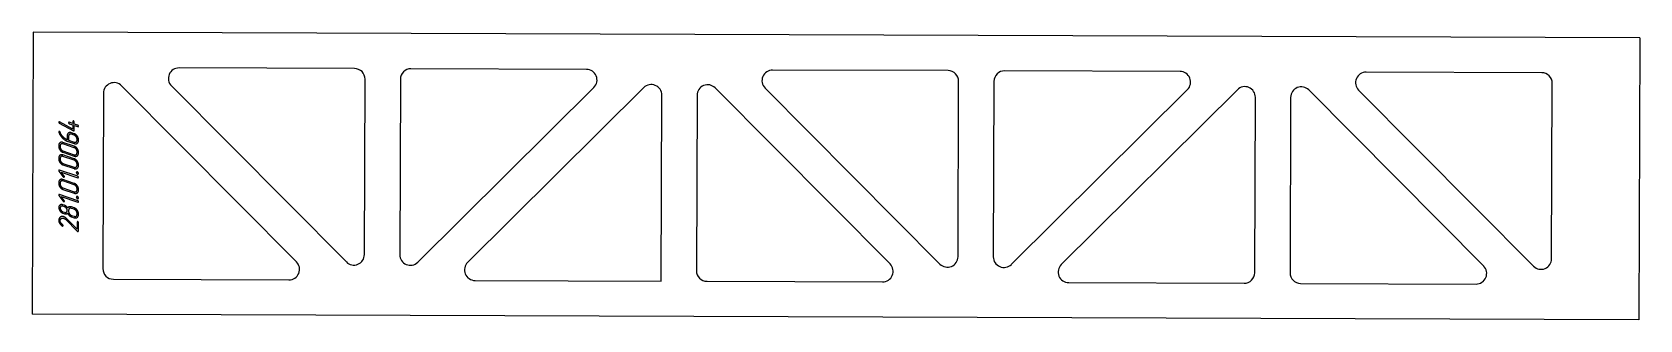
# Model space of a CAD drawing. Header units: millimetres. Extents: x 20 to 2299, y 13 to 421.
import ezdxf

# ---------------------------------------------------------------- set-up
doc = ezdxf.new("R2010")
doc.units = ezdxf.units.MM
doc.linetypes.add('K5LT_BASIC', pattern=[0])
doc.layers.add('Engraving', color=7, linetype='Continuous')

msp = doc.modelspace()

# ---------------------------------------------------------------- linework, layer by layer
at = {"color": 143, "linetype": 'K5LT_BASIC', "lineweight": 25, "true_color": 0x33acca}
for p, q in [((21.5, 421.4), (20.1, 21.4)), ((2299, 413.3), (21.5, 421.4)), ((2299, 413.3), (2297.6, 13.3)), ((477, 369.8), (228.3, 370.7)), ((805.8, 368.6), (557, 369.5)), ((1318.5, 366.8), (1069.7, 367.7)), ((1647.2, 365.6), (1398.5, 366.5)), ((2159.9, 363.8), (1911.1, 364.7)), ((394.7, 95.7), (146.8, 345.4)), ((217.6, 345.1), (465.5, 95.5)), ((491.1, 106), (492, 354.8)), ((542, 354.6), (541.1, 105.8)), ((566.7, 95.1), (816.3, 343)), ((887.1, 342.7), (637.4, 94.8)), ((1236.2, 92.7), (988.3, 342.4)), ((1059, 342.1), (1306.9, 92.5)), ((1332.5, 103), (1333.4, 351.8)), ((1383.4, 351.6), (1382.5, 102.8)), ((2173.9, 100), (2174.8, 348.7)), ((121.2, 334.9), (120.3, 86.1)), ((911.7, 68.3), (912.6, 332)), ((962.6, 331.9), (961.7, 83.1)), ((1408.1, 92.1), (1657.8, 340)), ((1728.5, 339.7), (1478.8, 91.8)), ((1753.1, 80.3), (1754, 329)), ((1804, 328.9), (1803.1, 80.1)), ((2077.6, 89.7), (1829.7, 339.4)), ((1900.4, 339.1), (2148.3, 89.4)), ((135.3, 71), (384, 70.1)), ((647.9, 69.2), (911.7, 68.3)), ((976.7, 68), (1225.5, 67.1)), ((1489.3, 66.2), (1738.1, 65.3)), ((1818.1, 65), (2066.9, 64.1)), ((2297.6, 13.3), (20.1, 21.4))]:
    msp.add_line(p, q, dxfattribs=at)
for centre, start, end in [((228.2, 355.7), 89.7954, 224.7954), ((477, 354.8), 359.7954, 89.7954), ((557, 354.5), 89.7954, 179.7954), ((805.8, 353.6), 314.7954, 89.7954), ((1069.6, 352.7), 89.7954, 224.7954), ((1318.4, 351.8), 359.7954, 89.7954), ((1398.4, 351.5), 89.7954, 179.7954), ((1647.2, 350.6), 314.7954, 89.7954), ((1911, 349.7), 89.7954, 224.7954), ((136.2, 334.8), 44.7954, 179.7954), ((897.6, 332.1), 359.7954, 134.7954), ((977.6, 331.8), 44.7954, 179.7954), ((1739, 329.1), 359.7954, 134.7954), ((1819, 328.8), 44.7954, 179.7954), ((2159.8, 348.8), 359.7954, 89.7954), ((384.1, 85.1), 269.7954, 44.7954), ((476.1, 106), 224.7954, 359.7954), ((556.1, 105.7), 179.7954, 314.7954), ((647.9, 84.2), 134.7954, 269.7954), ((1225.5, 82.1), 269.7954, 44.7954), ((1317.5, 103), 224.7954, 359.7954), ((1397.5, 102.7), 179.7954, 314.7954), ((1489.4, 81.2), 134.7954, 269.7954), ((2158.9, 100), 224.7954, 359.7954), ((135.3, 86), 179.7954, 269.7954), ((976.7, 83), 179.7954, 269.7954), ((1738.1, 80.3), 269.7954, 359.7954), ((1818.1, 80), 179.7954, 269.7954), ((2066.9, 79.1), 269.7954, 44.7954)]:
    msp.add_arc(centre, 15, start, end, dxfattribs=at)
at = {"layer": 'Engraving', "color": 143, "linetype": 'K5LT_BASIC', "lineweight": 25, "true_color": 0x33acca}
for p, q in [((57.8, 293.5), (58, 292.9)), ((57.8, 279.8), (57.9, 279.4)), ((58.6, 292.3), (78.5, 281.6)), ((59, 294.1), (58.8, 294.2)), ((77.7, 284), (59, 294.1)), ((59.9, 279), (59.8, 279.5)), ((60.1, 278.5), (59.9, 279)), ((60.5, 277.5), (60.1, 278.5)), ((69.8, 274.7), (69.8, 268.7)), ((71.8, 274), (71.8, 268.1)), ((77.7, 291.8), (72.7, 293.5)), ((72.7, 291.5), (77.7, 289.8)), ((79.7, 277.3), (75.7, 278.6)), ((79.7, 275.3), (75.7, 276.7)), ((77.7, 294.8), (77.7, 291.8)), ((77.7, 289.8), (77.7, 284)), ((78.5, 281.6), (78.8, 281.5)), ((79.7, 291.1), (79.7, 294.1)), ((84.7, 289.4), (79.7, 291.1)), ((79.7, 282.1), (79.7, 289.1)), ((79.7, 289.1), (84.7, 287.4)), ((57.8, 261), (57.8, 259)), ((59.8, 260.3), (59.8, 258.3)), ((79.7, 259.5), (63.8, 264.9)), ((79.7, 257.5), (63.8, 263)), ((63.8, 253), (79.7, 247.6)), ((63.8, 251), (79.7, 245.6)), ((70.9, 266.4), (79.7, 263.4)), ((71.8, 268.1), (79.7, 265.4)), ((83.7, 268), (83.7, 270)), ((83.7, 250.2), (83.7, 252.2)), ((85.7, 267.3), (85.7, 269.3)), ((85.7, 249.5), (85.7, 251.5)), ((57.8, 243.2), (57.8, 241.2)), ((59.8, 242.5), (59.8, 240.5)), ((79.7, 241.8), (63.8, 247.2)), ((79.7, 239.8), (63.8, 245.2)), ((63.8, 235.2), (79.7, 229.8)), ((63.8, 233.2), (79.7, 227.8)), ((83.7, 232.4), (83.7, 234.4)), ((85.7, 231.7), (85.7, 233.7)), ((57.8, 208.4), (57.8, 206.4)), ((58.1, 224.4), (64.1, 216.4)), ((84.7, 217), (58.8, 225.8)), ((59.8, 207.7), (59.8, 205.7)), ((61.2, 223), (84.7, 215)), ((65.5, 217.3), (61.2, 223)), ((79.7, 206.9), (63.8, 212.3)), ((79.7, 204.9), (63.8, 210.4)), ((58.1, 189.6), (64.1, 181.6)), ((84.7, 182.2), (58.8, 191)), ((65.5, 182.5), (61.2, 188.2)), ((61.2, 188.2), (84.7, 180.2)), ((63.8, 200.4), (79.7, 195)), ((63.8, 198.4), (79.7, 193)), ((83.7, 197.6), (83.7, 199.6)), ((85.7, 196.9), (85.7, 198.9)), ((57.8, 172.6), (57.8, 171.9)), ((57.8, 171.9), (57.9, 171.3)), ((57.9, 171.3), (58.2, 170.1)), ((62.5, 176.8), (61.5, 176.9)), ((63.2, 176.7), (62.5, 176.8)), ((63.8, 176.5), (63.2, 176.7)), ((65.8, 175.8), (63.8, 176.5)), ((65.8, 173.8), (63.8, 174.5)), ((63.8, 166.6), (65.8, 165.9)), ((63.8, 164.6), (65.8, 163.9)), ((71.8, 168.8), (71.8, 166.8)), ((79.7, 172.1), (75.7, 173.5)), ((79.7, 170.1), (75.7, 171.5)), ((75.7, 161.5), (79.7, 160.2)), ((83.7, 162.8), (83.7, 164.8)), ((85.7, 162.1), (85.7, 164.1)), ((62.6, 146.6), (62.9, 146.4)), ((66.1, 156.8), (66.8, 156.3)), ((66.8, 156.3), (67.6, 155.6)), ((67.6, 155.6), (84.1, 139.1)), ((83.7, 141.9), (68.7, 156.9)), ((75.7, 159.5), (79.7, 158.2)), ((83.7, 151.9), (83.7, 141.9)), ((85.7, 139.4), (85.7, 151.3))]:
    msp.add_line(p, q, dxfattribs=at)
for points in [[(58.1, 294.2), (57.8, 293.9), (57.8, 293.5)], [(58.1, 280.4), (57.8, 280.2), (57.8, 279.8)], [(57.9, 279.4), (59.5, 274.7), (63.3, 271.1)], [(58, 292.9), (58.2, 292.5), (58.6, 292.3)], [(58.8, 294.2), (58.4, 294.4), (58.1, 294.2)], [(58.9, 280.4), (58.5, 280.5), (58.1, 280.4)], [(59.3, 280.1), (59.1, 280.3), (58.9, 280.4)], [(59.8, 279.5), (59.5, 279.9), (59.3, 280.1)], [(61.6, 275.7), (61, 276.6), (60.5, 277.5)], [(64.3, 272.4), (62.6, 274.1), (61.6, 275.7)], [(71.5, 278.4), (69.8, 277.2), (69.8, 274.7)], [(75.7, 278.6), (73.2, 279.5), (71.5, 278.4)], [(72, 293.4), (71.7, 293.2), (71.7, 292.8)], [(71.7, 292.8), (71.7, 292.4), (72.1, 292)], [(72.9, 276.5), (71.8, 275.7), (71.8, 274)], [(72.7, 293.5), (72.3, 293.6), (72, 293.4)], [(72.1, 292), (72.4, 291.6), (72.7, 291.5)], [(75.7, 276.7), (74.1, 277.2), (72.9, 276.5)], [(78, 295.3), (77.7, 295.1), (77.7, 294.8)], [(78.7, 295.4), (78.4, 295.6), (78, 295.3)], [(79.4, 294.9), (79.1, 295.3), (78.7, 295.4)], [(78.8, 281.5), (79.2, 281.3), (79.4, 281.5)], [(79.7, 294.1), (79.7, 294.6), (79.4, 294.9)], [(79.4, 281.5), (79.7, 281.7), (79.7, 282.1)], [(83.9, 274.1), (82.2, 276.5), (79.7, 277.3)], [(82.5, 273.2), (81.4, 274.7), (79.7, 275.3)], [(85.7, 269.3), (85.7, 271.8), (83.9, 274.1)], [(85.5, 288.9), (85.2, 289.2), (84.7, 289.4)], [(84.7, 287.4), (85.2, 287.2), (85.5, 287.4)], [(85.7, 288.1), (85.7, 288.5), (85.5, 288.9)], [(85.5, 287.4), (85.7, 287.9), (85.7, 288.1)], [(59.6, 264.6), (57.8, 263.4), (57.8, 261)], [(57.8, 259), (57.8, 256.5), (59.6, 254.1)], [(63.8, 264.9), (61.3, 265.8), (59.6, 264.6)], [(59.6, 254.1), (61.4, 251.8), (63.8, 251)], [(61, 262.7), (59.8, 262), (59.8, 260.3)], [(59.8, 258.3), (59.8, 256.7), (61, 255.1)], [(63.8, 263), (62.2, 263.5), (61, 262.7)], [(61, 255.1), (62.2, 253.6), (63.8, 253)], [(63.3, 271.1), (66.7, 267.8), (70.9, 266.4)], [(67, 270.2), (65.5, 271.3), (64.3, 272.4)], [(69.8, 268.7), (68.5, 269.2), (67, 270.2)], [(79.7, 265.4), (81.3, 264.8), (82.5, 265.6)], [(79.7, 263.4), (82.2, 262.5), (84, 263.8)], [(83.9, 256.4), (82.2, 258.7), (79.7, 259.5)], [(82.6, 255.4), (81.4, 257), (79.7, 257.5)], [(83.7, 270), (83.7, 271.6), (82.5, 273.2)], [(82.5, 265.6), (83.7, 266.4), (83.7, 268)], [(83.7, 252.2), (83.7, 253.8), (82.6, 255.4)], [(85.7, 251.5), (85.7, 254), (83.9, 256.4)], [(84, 263.8), (85.7, 265), (85.7, 267.3)], [(59.6, 246.8), (57.8, 245.7), (57.8, 243.2)], [(57.8, 241.2), (57.8, 238.7), (59.6, 236.4)], [(63.8, 247.2), (61.3, 248), (59.6, 246.8)], [(59.6, 236.4), (61.4, 234), (63.8, 233.2)], [(61, 245), (59.8, 244.2), (59.8, 242.5)], [(59.8, 240.5), (59.8, 238.9), (61, 237.3)], [(63.8, 245.2), (62.2, 245.7), (61, 245)], [(61, 237.3), (62.2, 235.8), (63.8, 235.2)], [(79.7, 247.6), (81.3, 247), (82.5, 247.8)], [(79.7, 245.6), (82.2, 244.7), (84, 246)], [(83.9, 238.6), (82.2, 240.9), (79.7, 241.8)], [(82.6, 237.6), (81.4, 239.2), (79.7, 239.8)], [(79.7, 229.8), (81.3, 229.3), (82.5, 230.1)], [(79.7, 227.8), (82.2, 227), (84, 228.2)], [(82.5, 247.8), (83.7, 248.6), (83.7, 250.2)], [(82.5, 230.1), (83.7, 230.9), (83.7, 232.4)], [(83.7, 234.4), (83.7, 236), (82.6, 237.6)], [(85.7, 233.7), (85.7, 236.2), (83.9, 238.6)], [(84, 246), (85.7, 247.2), (85.7, 249.5)], [(84, 228.2), (85.7, 229.5), (85.7, 231.7)], [(59.6, 212), (57.8, 210.8), (57.8, 208.4)], [(57.8, 206.4), (57.8, 203.9), (59.6, 201.5)], [(58.1, 225.8), (57.9, 225.5), (57.9, 225.1)], [(57.9, 225.1), (57.9, 224.8), (58.1, 224.4)], [(58.8, 225.8), (58.4, 226), (58.1, 225.8)], [(63.8, 212.3), (61.3, 213.2), (59.6, 212)], [(61, 210.1), (59.8, 209.4), (59.8, 207.7)], [(59.8, 205.7), (59.8, 204.1), (61, 202.5)], [(63.8, 210.4), (62.2, 210.9), (61, 210.1)], [(64.1, 216.4), (64.6, 215.9), (64.8, 215.9)], [(64.8, 215.9), (65.2, 215.7), (65.5, 215.9)], [(65.8, 216.5), (65.8, 216.9), (65.5, 217.3)], [(65.5, 215.9), (65.8, 216.1), (65.8, 216.5)], [(83.9, 203.8), (82.2, 206.1), (79.7, 206.9)], [(83.2, 223), (82.7, 222.6), (82.7, 222.1)], [(82.7, 222.1), (82.7, 221.4), (83.3, 220.8)], [(84.2, 223.1), (83.7, 223.3), (83.2, 223)], [(83.3, 220.8), (83.9, 220.2), (84.2, 220.1)], [(85.2, 222.4), (84.7, 222.9), (84.2, 223.1)], [(84.2, 220.1), (84.8, 219.9), (85.3, 220.1)], [(85.5, 216.5), (85.2, 216.9), (84.7, 217)], [(84.7, 215), (85.2, 214.9), (85.5, 215.1)], [(85.7, 221.1), (85.7, 221.8), (85.2, 222.4)], [(85.3, 220.1), (85.7, 220.4), (85.7, 221.1)], [(85.7, 215.7), (85.7, 216.1), (85.5, 216.5)], [(85.5, 215.1), (85.7, 215.5), (85.7, 215.7)], [(58.1, 190.9), (57.9, 190.7), (57.9, 190.3)], [(57.9, 190.3), (57.9, 189.9), (58.1, 189.6)], [(58.8, 191), (58.4, 191.2), (58.1, 190.9)], [(59.6, 201.5), (61.4, 199.2), (63.8, 198.4)], [(61, 202.5), (62.2, 201), (63.8, 200.4)], [(65.8, 181.7), (65.8, 182.1), (65.5, 182.5)], [(82.6, 202.8), (81.4, 204.4), (79.7, 204.9)], [(79.7, 195), (81.3, 194.4), (82.5, 195.2)], [(79.7, 193), (82.2, 192.1), (84, 193.4)], [(82.5, 195.2), (83.7, 196), (83.7, 197.6)], [(83.7, 199.6), (83.7, 201.2), (82.6, 202.8)], [(83.2, 188.1), (82.7, 187.8), (82.7, 187.3)], [(82.7, 187.3), (82.7, 186.6), (83.3, 186)], [(84.2, 188.3), (83.7, 188.5), (83.2, 188.1)], [(83.3, 186), (83.9, 185.4), (84.2, 185.3)], [(85.7, 198.9), (85.7, 201.4), (83.9, 203.8)], [(84, 193.4), (85.7, 194.6), (85.7, 196.9)], [(85.2, 187.5), (84.7, 188.1), (84.2, 188.3)], [(84.2, 185.3), (84.8, 185.1), (85.3, 185.3)], [(85.7, 186.3), (85.7, 187), (85.2, 187.5)], [(85.3, 185.3), (85.7, 185.6), (85.7, 186.3)], [(59.6, 176.2), (57.8, 175), (57.8, 172.6)], [(58.2, 170.1), (58.7, 168.9), (59.6, 167.7)], [(61.5, 176.9), (60.4, 176.8), (59.6, 176.2)], [(59.6, 167.7), (61.5, 165.4), (63.8, 164.6)], [(61, 174.3), (59.8, 173.6), (59.8, 171.9)], [(59.8, 171.9), (59.8, 170.3), (61, 168.7)], [(64.7, 159.6), (61.8, 160.6), (59.8, 158.9)], [(63.8, 174.5), (62.1, 175.1), (61, 174.3)], [(61, 168.7), (62.1, 167.1), (63.8, 166.6)], [(64.1, 181.6), (64.6, 181.1), (64.8, 181)], [(66.6, 158.7), (65.6, 159.3), (64.7, 159.6)], [(64.8, 181), (65.2, 180.9), (65.5, 181.1)], [(65.5, 181.1), (65.8, 181.3), (65.8, 181.7)], [(68.4, 174.4), (67.3, 175.3), (65.8, 175.8)], [(68.6, 171.7), (67.5, 173.3), (65.8, 173.8)], [(65.8, 165.9), (67.5, 165.3), (68.6, 166.1)], [(65.8, 163.9), (67.2, 163.4), (68.4, 163.6)], [(70.4, 172), (69.5, 173.5), (68.4, 174.4)], [(68.4, 163.6), (69.6, 163.8), (70.5, 164.5)], [(69.8, 168.5), (69.8, 170.1), (68.6, 171.7)], [(68.6, 166.1), (69.8, 166.8), (69.8, 168.5)], [(72.6, 173.6), (71.1, 173.2), (70.4, 172)], [(70.5, 164.5), (71.4, 162.7), (72.8, 161.4)], [(72.9, 171.3), (71.8, 170.5), (71.8, 168.8)], [(71.8, 166.8), (71.8, 165.2), (72.9, 163.6)], [(75.7, 173.5), (74.1, 174), (72.6, 173.6)], [(72.8, 161.4), (74.2, 160), (75.7, 159.5)], [(75.7, 171.5), (74.1, 172), (72.9, 171.3)], [(72.9, 163.6), (74.1, 162.1), (75.7, 161.5)], [(83.9, 168.9), (82.2, 171.3), (79.7, 172.1)], [(82.5, 168), (81.4, 169.5), (79.7, 170.1)], [(79.7, 160.2), (81.3, 159.6), (82.5, 160.4)], [(83.7, 164.8), (83.7, 166.4), (82.5, 168)], [(82.5, 160.4), (83.7, 161.2), (83.7, 162.8)], [(85.7, 164.1), (85.7, 166.6), (83.9, 168.9)], [(84, 158.6), (85.7, 159.8), (85.7, 162.1)], [(85.5, 181.7), (85.2, 182.1), (84.7, 182.2)], [(84.7, 180.2), (85.2, 180.1), (85.5, 180.3)], [(85.7, 180.9), (85.7, 181.3), (85.5, 181.7)], [(85.5, 180.3), (85.7, 180.7), (85.7, 180.9)], [(59.8, 158.9), (57.8, 157.3), (57.8, 154.5)], [(57.8, 154.5), (57.8, 152.4), (58.9, 150.5)], [(58.9, 150.5), (60.1, 148.3), (62.6, 146.6)], [(59.8, 153.9), (59.8, 154.9), (60.2, 155.7)], [(60.6, 151.1), (59.8, 152.5), (59.8, 153.9)], [(60.2, 155.7), (60.6, 156.6), (61.3, 157.1)], [(63.2, 148.3), (61.4, 149.6), (60.6, 151.1)], [(61.3, 157.1), (62.7, 158.2), (64.7, 157.5)], [(62.9, 146.4), (63.3, 146.3), (63.6, 146.5)], [(63.7, 147.8), (63.5, 148), (63.2, 148.3)], [(63.6, 146.5), (63.9, 146.7), (63.9, 147.1)], [(63.9, 147.1), (63.8, 147.5), (63.7, 147.8)], [(64.7, 157.5), (65.4, 157.3), (66.1, 156.8)], [(68.7, 156.9), (67.5, 158), (66.6, 158.7)], [(79.7, 158.2), (82.2, 157.3), (84, 158.6)], [(84, 152.5), (83.7, 152.3), (83.7, 151.9)], [(84.7, 152.6), (84.3, 152.7), (84, 152.5)], [(84.1, 139.1), (84.3, 138.8), (84.6, 138.8)], [(84.6, 138.8), (85, 138.6), (85.4, 138.8)], [(85.4, 152.1), (85.1, 152.5), (84.7, 152.6)], [(85.7, 151.3), (85.7, 151.7), (85.4, 152.1)], [(85.4, 138.8), (85.7, 139), (85.7, 139.4)]]:
    msp.add_open_spline(points, degree=2, dxfattribs=at)

doc.saveas('drawing.dxf')
